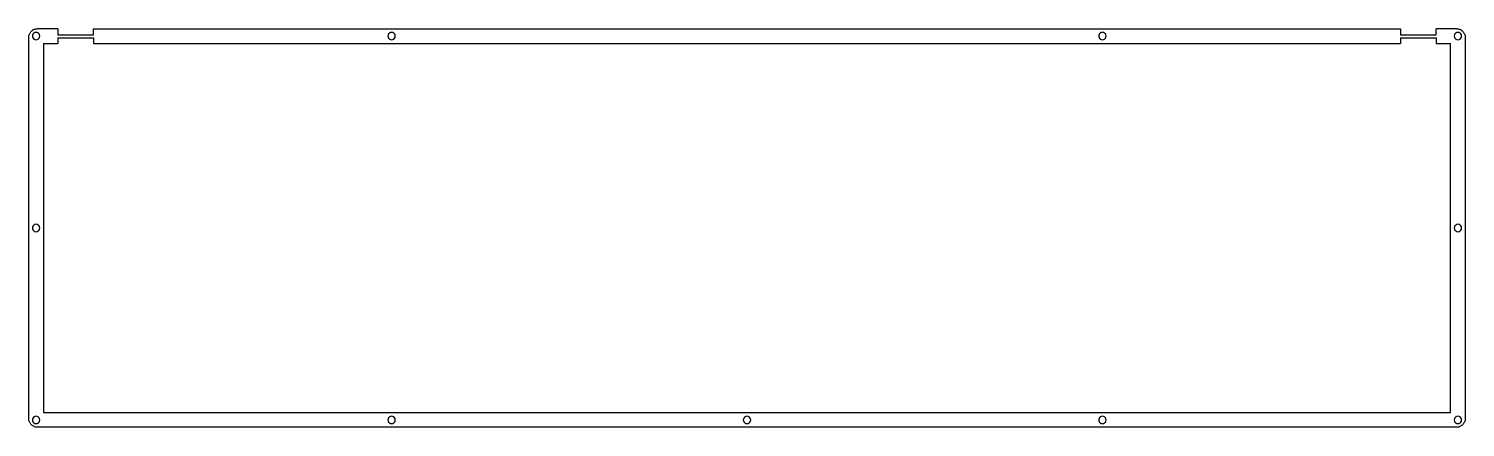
# Model space of a CAD drawing. Extents: x 0 to 389, y 0 to 108.
import ezdxf

# ---------------------------------------------------------------- set-up
doc = ezdxf.new("R2010")
doc.units = 0
doc.header["$MEASUREMENT"] = 0

msp = doc.modelspace()

# ---------------------------------------------------------------- linework, layer by layer
at = {"color": 0}
for p, q in [((0.1, 106), (0.12, 106.18)), ((0.1, 105.81), (0.1, 106)), ((0.1, 2.59), (0.1, 105.81)), ((0.12, 106.18), (0.16, 106.37)), ((0.16, 106.37), (0.21, 106.55)), ((0.21, 106.55), (0.28, 106.73)), ((0.28, 106.73), (0.36, 106.9)), ((0.36, 106.9), (0.45, 107.06)), ((0.45, 107.06), (0.55, 107.22)), ((0.55, 107.22), (0.67, 107.37)), ((0.67, 107.37), (0.8, 107.5)), ((0.8, 107.5), (0.94, 107.63)), ((0.94, 107.63), (1.08, 107.75)), ((1.08, 107.75), (1.24, 107.86)), ((1.14, 106.52), (1.1, 106.21)), ((1.1, 106.21), (1.14, 105.9)), ((1.29, 106.8), (1.14, 106.52)), ((1.14, 105.9), (1.29, 105.62)), ((1.24, 107.86), (1.41, 107.95)), ((1.51, 107.02), (1.29, 106.8)), ((1.29, 105.62), (1.51, 105.4)), ((1.41, 107.95), (1.58, 108.03)), ((1.79, 107.16), (1.51, 107.02)), ((1.51, 105.4), (1.79, 105.26)), ((1.58, 108.03), (1.75, 108.09)), ((1.75, 108.09), (1.93, 108.14)), ((2.1, 107.21), (1.79, 107.16)), ((1.79, 105.26), (2.1, 105.21)), ((1.93, 108.14), (2.12, 108.18)), ((2.4, 107.16), (2.1, 107.21)), ((2.1, 105.21), (2.4, 105.26)), ((2.12, 108.18), (2.31, 108.2)), ((2.31, 108.2), (2.5, 108.21)), ((2.68, 107.02), (2.4, 107.16)), ((2.4, 105.26), (2.68, 105.4)), ((2.9, 106.8), (2.68, 107.02)), ((2.68, 105.4), (2.9, 105.62)), ((3.05, 106.52), (2.9, 106.8)), ((2.9, 105.62), (3.05, 105.9)), ((3.1, 106.21), (3.05, 106.52)), ((3.05, 105.9), (3.1, 106.21)), ((8.02, 108.21), (8.02, 106.52)), ((17.67, 108.21), (371.56, 108.21)), ((17.67, 106.52), (17.67, 108.21)), ((97.39, 106.52), (97.35, 106.21)), ((97.35, 106.21), (97.39, 105.9)), ((97.54, 106.8), (97.39, 106.52)), ((97.39, 105.9), (97.54, 105.62)), ((97.76, 107.02), (97.54, 106.8)), ((97.54, 105.62), (97.76, 105.4)), ((98.04, 107.16), (97.76, 107.02)), ((97.76, 105.4), (98.04, 105.26)), ((98.34, 107.21), (98.04, 107.16)), ((98.04, 105.26), (98.34, 105.21)), ((98.66, 107.16), (98.34, 107.21)), ((98.34, 105.21), (98.66, 105.26)), ((98.93, 107.02), (98.66, 107.16)), ((98.66, 105.26), (98.93, 105.4)), ((99.15, 106.8), (98.93, 107.02)), ((98.93, 105.4), (99.15, 105.62)), ((99.3, 106.52), (99.15, 106.8)), ((99.15, 105.62), (99.3, 105.9)), ((99.35, 106.21), (99.3, 106.52)), ((99.3, 105.9), (99.35, 106.21)), ((289.89, 106.52), (289.85, 106.21)), ((289.85, 106.21), (289.89, 105.9)), ((290.04, 106.8), (289.89, 106.52)), ((289.89, 105.9), (290.04, 105.62)), ((290.26, 107.02), (290.04, 106.8)), ((290.04, 105.62), (290.26, 105.4)), ((290.54, 107.16), (290.26, 107.02)), ((290.26, 105.4), (290.54, 105.26)), ((290.85, 107.21), (290.54, 107.16)), ((290.54, 105.26), (290.85, 105.21)), ((291.15, 107.16), (290.85, 107.21)), ((290.85, 105.21), (291.15, 105.26)), ((291.43, 107.02), (291.15, 107.16)), ((291.15, 105.26), (291.43, 105.4)), ((291.65, 106.8), (291.43, 107.02)), ((291.43, 105.4), (291.65, 105.62)), ((291.8, 106.52), (291.65, 106.8)), ((291.65, 105.62), (291.8, 105.9)), ((291.85, 106.21), (291.8, 106.52)), ((291.8, 105.9), (291.85, 106.21)), ((371.56, 108.21), (371.56, 106.52)), ((381.21, 106.52), (381.21, 108.21)), ((386.14, 106.52), (386.1, 106.21)), ((386.1, 106.21), (386.14, 105.9)), ((386.29, 106.8), (386.14, 106.52)), ((386.14, 105.9), (386.29, 105.62)), ((386.51, 107.02), (386.29, 106.8)), ((386.29, 105.62), (386.51, 105.4)), ((386.79, 107.16), (386.51, 107.02)), ((386.51, 105.4), (386.79, 105.26)), ((386.7, 108.21), (386.88, 108.2)), ((387.1, 107.21), (386.79, 107.16)), ((386.79, 105.26), (387.1, 105.21)), ((386.88, 108.2), (387.07, 108.18)), ((387.07, 108.18), (387.25, 108.14)), ((387.41, 107.16), (387.1, 107.21)), ((387.1, 105.21), (387.41, 105.26)), ((387.25, 108.14), (387.44, 108.09)), ((387.69, 107.02), (387.41, 107.16)), ((387.41, 105.26), (387.69, 105.4)), ((387.44, 108.09), (387.62, 108.03)), ((387.62, 108.03), (387.78, 107.95)), ((387.9, 106.8), (387.69, 107.02)), ((387.69, 105.4), (387.9, 105.62)), ((387.78, 107.95), (387.95, 107.86)), ((388.05, 106.52), (387.9, 106.8)), ((387.9, 105.62), (388.05, 105.9)), ((387.95, 107.86), (388.11, 107.75)), ((388.1, 106.21), (388.05, 106.52)), ((388.05, 105.9), (388.1, 106.21)), ((388.11, 107.75), (388.25, 107.63)), ((388.25, 107.63), (388.39, 107.5)), ((388.39, 107.5), (388.52, 107.37)), ((388.52, 107.37), (388.64, 107.22)), ((388.64, 107.22), (388.74, 107.06)), ((388.74, 107.06), (388.83, 106.9)), ((388.83, 106.9), (388.91, 106.73)), ((388.91, 106.73), (388.98, 106.55)), ((388.98, 106.55), (389.03, 106.37)), ((389.03, 106.37), (389.07, 106.18)), ((389.07, 106.18), (389.09, 106)), ((389.09, 106), (389.1, 105.81)), ((389.1, 105.81), (389.1, 2.59)), ((4.1, 104.21), (4.1, 4.19)), ((385.1, 4.19), (385.1, 104.21)), ((1.14, 54.51), (1.1, 54.2)), ((1.29, 54.79), (1.14, 54.51)), ((1.51, 55.01), (1.29, 54.79)), ((1.79, 55.15), (1.51, 55.01)), ((2.1, 55.2), (1.79, 55.15)), ((2.4, 55.15), (2.1, 55.2)), ((2.68, 55.01), (2.4, 55.15)), ((2.9, 54.79), (2.68, 55.01)), ((3.05, 54.51), (2.9, 54.79)), ((3.1, 54.2), (3.05, 54.51)), ((386.14, 54.51), (386.1, 54.2)), ((386.29, 54.79), (386.14, 54.51)), ((386.51, 55.01), (386.29, 54.79)), ((386.79, 55.15), (386.51, 55.01)), ((387.1, 55.2), (386.79, 55.15)), ((387.41, 55.15), (387.1, 55.2)), ((387.69, 55.01), (387.41, 55.15)), ((387.9, 54.79), (387.69, 55.01)), ((388.05, 54.51), (387.9, 54.79)), ((388.1, 54.2), (388.05, 54.51)), ((1.1, 54.2), (1.14, 53.89)), ((1.14, 53.89), (1.29, 53.61)), ((1.29, 53.61), (1.51, 53.39)), ((1.51, 53.39), (1.79, 53.25)), ((1.79, 53.25), (2.1, 53.2)), ((2.1, 53.2), (2.4, 53.25)), ((2.4, 53.25), (2.68, 53.39)), ((2.68, 53.39), (2.9, 53.61)), ((2.9, 53.61), (3.05, 53.89)), ((3.05, 53.89), (3.1, 54.2)), ((386.1, 54.2), (386.14, 53.89)), ((386.14, 53.89), (386.29, 53.61)), ((386.29, 53.61), (386.51, 53.39)), ((386.51, 53.39), (386.79, 53.25)), ((386.79, 53.25), (387.1, 53.2)), ((387.1, 53.2), (387.41, 53.25)), ((387.41, 53.25), (387.69, 53.39)), ((387.69, 53.39), (387.9, 53.61)), ((387.9, 53.61), (388.05, 53.89)), ((388.05, 53.89), (388.1, 54.2)), ((4.1, 4.19), (385.1, 4.19)), ((0.1, 2.41), (0.1, 2.59)), ((0.12, 2.22), (0.1, 2.41)), ((0.16, 2.03), (0.12, 2.22)), ((0.21, 1.85), (0.16, 2.03)), ((0.28, 1.68), (0.21, 1.85)), ((0.36, 1.5), (0.28, 1.68)), ((0.45, 1.34), (0.36, 1.5)), ((0.55, 1.18), (0.45, 1.34)), ((0.67, 1.03), (0.55, 1.18)), ((0.8, 0.9), (0.67, 1.03)), ((0.94, 0.77), (0.8, 0.9)), ((1.08, 0.65), (0.94, 0.77)), ((1.24, 0.55), (1.08, 0.65)), ((1.14, 2.5), (1.1, 2.19)), ((1.1, 2.19), (1.14, 1.89)), ((1.29, 2.78), (1.14, 2.5)), ((1.14, 1.89), (1.29, 1.61)), ((1.41, 0.46), (1.24, 0.55)), ((1.51, 3), (1.29, 2.78)), ((1.29, 1.61), (1.51, 1.38)), ((1.58, 0.38), (1.41, 0.46)), ((1.79, 3.14), (1.51, 3)), ((1.51, 1.38), (1.79, 1.24)), ((1.75, 0.31), (1.58, 0.38)), ((1.93, 0.26), (1.75, 0.31)), ((2.1, 3.19), (1.79, 3.14)), ((1.79, 1.24), (2.1, 1.19)), ((2.12, 0.22), (1.93, 0.26)), ((2.4, 3.14), (2.1, 3.19)), ((2.1, 1.19), (2.4, 1.24)), ((2.31, 0.2), (2.12, 0.22)), ((2.5, 0.19), (2.31, 0.2)), ((2.68, 3), (2.4, 3.14)), ((2.4, 1.24), (2.68, 1.38)), ((386.7, 0.19), (2.5, 0.19)), ((2.9, 2.78), (2.68, 3)), ((2.68, 1.38), (2.9, 1.61)), ((3.05, 2.5), (2.9, 2.78)), ((2.9, 1.61), (3.05, 1.89)), ((3.1, 2.19), (3.05, 2.5)), ((3.05, 1.89), (3.1, 2.19)), ((97.39, 2.5), (97.35, 2.19)), ((97.35, 2.19), (97.39, 1.89)), ((97.54, 2.78), (97.39, 2.5)), ((97.39, 1.89), (97.54, 1.61)), ((97.76, 3), (97.54, 2.78)), ((97.54, 1.61), (97.76, 1.38)), ((98.04, 3.14), (97.76, 3)), ((97.76, 1.38), (98.04, 1.24)), ((98.34, 3.19), (98.04, 3.14)), ((98.04, 1.24), (98.34, 1.19)), ((98.66, 3.14), (98.34, 3.19)), ((98.34, 1.19), (98.66, 1.24)), ((98.93, 3), (98.66, 3.14)), ((98.66, 1.24), (98.93, 1.38)), ((99.15, 2.78), (98.93, 3)), ((98.93, 1.38), (99.15, 1.61)), ((99.3, 2.5), (99.15, 2.78)), ((99.15, 1.61), (99.3, 1.89)), ((99.35, 2.19), (99.3, 2.5)), ((99.3, 1.89), (99.35, 2.19)), ((193.65, 2.5), (193.59, 2.19)), ((193.59, 2.19), (193.65, 1.89)), ((193.79, 2.78), (193.65, 2.5)), ((193.65, 1.89), (193.79, 1.61)), ((194.01, 3), (193.79, 2.78)), ((193.79, 1.61), (194.01, 1.38)), ((194.29, 3.14), (194.01, 3)), ((194.01, 1.38), (194.29, 1.24)), ((194.59, 3.19), (194.29, 3.14)), ((194.29, 1.24), (194.59, 1.19)), ((194.9, 3.14), (194.59, 3.19)), ((194.59, 1.19), (194.9, 1.24)), ((195.18, 3), (194.9, 3.14)), ((194.9, 1.24), (195.18, 1.38)), ((195.4, 2.78), (195.18, 3)), ((195.18, 1.38), (195.4, 1.61)), ((195.55, 2.5), (195.4, 2.78)), ((195.4, 1.61), (195.55, 1.89)), ((195.6, 2.19), (195.55, 2.5)), ((195.55, 1.89), (195.6, 2.19)), ((289.89, 2.5), (289.85, 2.19)), ((289.85, 2.19), (289.89, 1.89)), ((290.04, 2.78), (289.89, 2.5)), ((289.89, 1.89), (290.04, 1.61)), ((290.26, 3), (290.04, 2.78)), ((290.04, 1.61), (290.26, 1.38)), ((290.54, 3.14), (290.26, 3)), ((290.26, 1.38), (290.54, 1.24)), ((290.85, 3.19), (290.54, 3.14)), ((290.54, 1.24), (290.85, 1.19)), ((291.15, 3.14), (290.85, 3.19)), ((290.85, 1.19), (291.15, 1.24)), ((291.43, 3), (291.15, 3.14)), ((291.15, 1.24), (291.43, 1.38)), ((291.65, 2.78), (291.43, 3)), ((291.43, 1.38), (291.65, 1.61)), ((291.8, 2.5), (291.65, 2.78)), ((291.65, 1.61), (291.8, 1.89)), ((291.85, 2.19), (291.8, 2.5)), ((291.8, 1.89), (291.85, 2.19)), ((386.14, 2.5), (386.1, 2.19)), ((386.1, 2.19), (386.14, 1.89)), ((386.29, 2.78), (386.14, 2.5)), ((386.14, 1.89), (386.29, 1.61)), ((386.51, 3), (386.29, 2.78)), ((386.29, 1.61), (386.51, 1.38)), ((386.79, 3.14), (386.51, 3)), ((386.51, 1.38), (386.79, 1.24)), ((386.88, 0.2), (386.7, 0.19)), ((387.1, 3.19), (386.79, 3.14)), ((386.79, 1.24), (387.1, 1.19)), ((387.07, 0.22), (386.88, 0.2)), ((387.25, 0.26), (387.07, 0.22)), ((387.41, 3.14), (387.1, 3.19)), ((387.1, 1.19), (387.41, 1.24)), ((387.44, 0.31), (387.25, 0.26)), ((387.69, 3), (387.41, 3.14)), ((387.41, 1.24), (387.69, 1.38)), ((387.62, 0.38), (387.44, 0.31)), ((387.78, 0.46), (387.62, 0.38)), ((387.9, 2.78), (387.69, 3)), ((387.69, 1.38), (387.9, 1.61)), ((387.95, 0.55), (387.78, 0.46)), ((388.05, 2.5), (387.9, 2.78)), ((387.9, 1.61), (388.05, 1.89)), ((388.11, 0.65), (387.95, 0.55)), ((388.1, 2.19), (388.05, 2.5)), ((388.05, 1.89), (388.1, 2.19)), ((388.25, 0.77), (388.11, 0.65)), ((388.39, 0.9), (388.25, 0.77)), ((388.52, 1.03), (388.39, 0.9)), ((388.64, 1.18), (388.52, 1.03)), ((388.74, 1.34), (388.64, 1.18)), ((388.83, 1.5), (388.74, 1.34)), ((388.91, 1.68), (388.83, 1.5)), ((388.98, 1.85), (388.91, 1.68)), ((389.03, 2.03), (388.98, 1.85)), ((389.07, 2.22), (389.03, 2.03)), ((389.09, 2.41), (389.07, 2.22)), ((389.1, 2.59), (389.09, 2.41))]:
    msp.add_line(p, q, dxfattribs=at)
at = {"linetype": 'Continuous'}
for p, q in [((8.02, 108.21), (2.5, 108.21)), ((8.02, 106.52), (17.67, 106.52)), ((8.02, 105.75), (17.67, 105.75)), ((8.02, 105.75), (8.02, 104.21)), ((17.67, 105.75), (17.67, 104.21)), ((371.56, 106.52), (381.21, 106.52)), ((371.56, 105.75), (381.21, 105.75)), ((371.56, 105.75), (371.56, 104.21)), ((386.7, 108.21), (381.21, 108.21)), ((381.21, 105.75), (381.21, 104.21)), ((4.1, 104.21), (8.02, 104.21)), ((17.67, 104.21), (371.56, 104.21)), ((381.21, 104.21), (385.1, 104.21))]:
    msp.add_line(p, q, dxfattribs=at)

doc.saveas('drawing.dxf')
